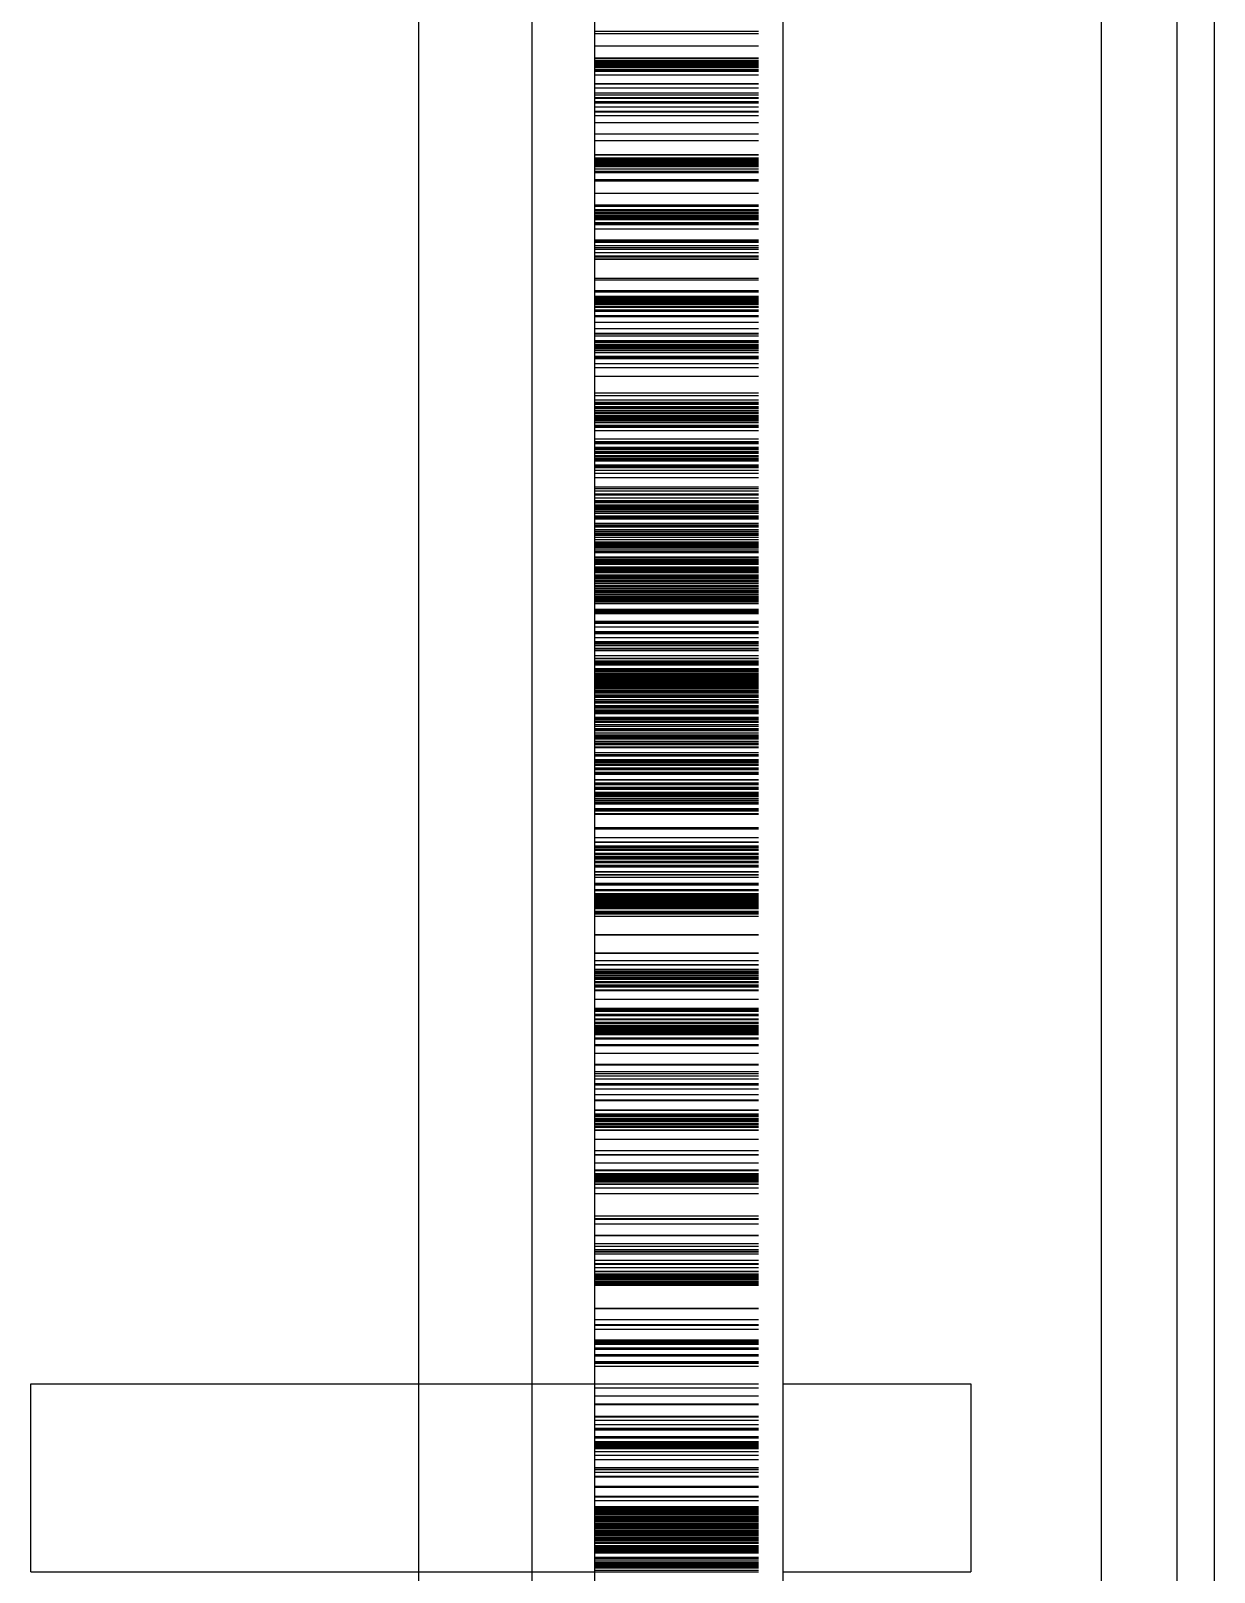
# Model space of a CAD drawing. Extents: x -49 to 4846, y -968 to 1090.
# Drawn here: x 4647.6 to 4710.6, y -797.9 to -715.9 of the extents above; entities that cross this region are included whole.
import ezdxf

# ---------------------------------------------------------------- set-up
doc = ezdxf.new("R2010")
doc.units = 0
doc.linetypes.add('DASHED', pattern=[11.05, 8.7, -2.35])
doc.linetypes.add('DOT', pattern=[2.2, 1.1, -1.1])
doc.layers.get('0').update_dxf_attribs({"linetype": 'CONTINUOUS'})
doc.layers.add('INVISIBLE', color=6, linetype='DOT')

msp = doc.modelspace()

# ---------------------------------------------------------------- linework, layer by layer
at = {"color": 1}
for p, q in [((4677.607727, -792.895823), (4677.607727, -617.895823)), ((4687.607727, -617.895823), (4687.607727, -967.895823)), ((4704.550059, -942.895823), (4704.550059, -642.895823)), ((4708.573243, -922.799634), (4708.573243, -642.895823)), ((4710.550059, -642.895823), (4710.550059, -922.799634)), ((4668.249041, -917.895823), (4668.249041, -667.895823)), ((4674.249041, -667.895823), (4674.249041, -901.148999)), ((4647.607727, -787.895823), (4668.249041, -787.895823)), ((4647.607727, -797.895823), (4647.607727, -787.895823)), ((4674.249041, -787.895823), (4677.607727, -787.895823)), ((4687.607727, -787.895823), (4697.607727, -787.895823)), ((4697.607727, -787.895823), (4697.607727, -797.22595)), ((4677.607727, -967.895823), (4677.607727, -792.895823)), ((4697.607727, -797.22595), (4697.607727, -797.895823)), ((4647.607727, -797.895823), (4668.249041, -797.895823)), ((4674.249041, -797.895823), (4677.607727, -797.895823)), ((4687.607727, -797.895823), (4697.607727, -797.895823))]:
    msp.add_line(p, q, dxfattribs=at)
at = {"layer": 'INVISIBLE', "linetype": 'DASHED'}
for p, q in [((4677.607727, -715.946836), (4687.607727, -715.946836)), ((4677.607727, -716.070138), (4687.607727, -716.070138)), ((4677.607727, -716.725634), (4687.607727, -716.725634)), ((4677.607727, -717.36122), (4687.607727, -717.36122)), ((4677.607727, -717.378806), (4687.607727, -717.378806)), ((4677.607727, -717.483445), (4687.607727, -717.483445)), ((4677.607727, -717.51783), (4687.607727, -717.51783)), ((4677.607727, -717.530308), (4687.607727, -717.530308)), ((4677.607727, -717.594375), (4687.607727, -717.594375)), ((4677.607727, -717.635494), (4687.607727, -717.635494)), ((4677.607727, -717.640361), (4687.607727, -717.640361)), ((4677.607727, -717.709308), (4687.607727, -717.709308)), ((4677.607727, -717.746087), (4687.607727, -717.746087)), ((4677.607727, -717.798794), (4687.607727, -717.798794)), ((4677.607727, -717.862665), (4687.607727, -717.862665)), ((4677.607727, -717.867559), (4687.607727, -717.867559)), ((4677.607727, -717.980313), (4687.607727, -717.980313)), ((4677.607727, -717.987632), (4687.607727, -717.987632)), ((4677.607727, -718.028687), (4687.607727, -718.028687)), ((4677.607727, -718.074101), (4687.607727, -718.074101)), ((4677.607727, -718.257375), (4687.607727, -718.257375)), ((4677.607727, -718.720882), (4687.607727, -718.720882)), ((4677.607727, -718.747626), (4687.607727, -718.747626)), ((4677.607727, -718.953008), (4687.607727, -718.953008)), ((4677.607727, -719.222327), (4687.607727, -719.222327)), ((4677.607727, -719.327022), (4687.607727, -719.327022)), ((4677.607727, -719.467415), (4687.607727, -719.467415)), ((4677.607727, -719.506793), (4687.607727, -719.506793)), ((4677.607727, -719.676676), (4687.607727, -719.676676)), ((4677.607727, -719.747141), (4687.607727, -719.747141)), ((4677.607727, -719.969096), (4687.607727, -719.969096)), ((4677.607727, -720.191938), (4687.607727, -720.191938)), ((4677.607727, -720.226661), (4687.607727, -720.226661)), ((4677.607727, -720.434244), (4687.607727, -720.434244)), ((4677.607727, -720.79169), (4687.607727, -720.79169)), ((4677.607727, -721.40582), (4687.607727, -721.40582)), ((4677.607727, -721.75328), (4687.607727, -721.75328)), ((4677.607727, -722.504615), (4687.607727, -722.504615)), ((4677.607727, -722.519042), (4687.607727, -722.519042)), ((4677.607727, -722.679902), (4687.607727, -722.679902)), ((4677.607727, -722.713918), (4687.607727, -722.713918)), ((4677.607727, -722.725324), (4687.607727, -722.725324)), ((4677.607727, -722.778636), (4687.607727, -722.778636)), ((4677.607727, -722.809377), (4687.607727, -722.809377)), ((4677.607727, -722.812872), (4687.607727, -722.812872)), ((4677.607727, -722.837561), (4687.607727, -722.837561)), ((4677.607727, -722.859615), (4687.607727, -722.859615)), ((4677.607727, -722.882719), (4687.607727, -722.882719)), ((4677.607727, -722.913959), (4687.607727, -722.913959)), ((4677.607727, -722.94926), (4687.607727, -722.94926)), ((4677.607727, -722.951862), (4687.607727, -722.951862)), ((4677.607727, -723.011608), (4687.607727, -723.011608)), ((4677.607727, -723.030428), (4687.607727, -723.030428)), ((4677.607727, -723.050402), (4687.607727, -723.050402)), ((4677.607727, -723.123133), (4687.607727, -723.123133)), ((4677.607727, -723.12975), (4687.607727, -723.12975)), ((4677.607727, -723.261138), (4687.607727, -723.261138)), ((4677.607727, -723.392401), (4687.607727, -723.392401)), ((4677.607727, -723.424664), (4687.607727, -723.424664)), ((4677.607727, -723.451965), (4687.607727, -723.451965)), ((4677.607727, -723.824375), (4687.607727, -723.824375)), ((4677.607727, -723.90944), (4687.607727, -723.90944)), ((4677.607727, -724.561244), (4687.607727, -724.561244)), ((4677.607727, -725.177717), (4687.607727, -725.177717)), ((4677.607727, -725.243147), (4687.607727, -725.243147)), ((4677.607727, -725.430586), (4687.607727, -725.430586)), ((4677.607727, -725.480173), (4687.607727, -725.480173)), ((4677.607727, -725.497906), (4687.607727, -725.497906)), ((4677.607727, -725.587481), (4687.607727, -725.587481)), ((4677.607727, -725.644001), (4687.607727, -725.644001)), ((4677.607727, -725.65065), (4687.607727, -725.65065)), ((4677.607727, -725.744041), (4687.607727, -725.744041)), ((4677.607727, -725.793399), (4687.607727, -725.793399)), ((4677.607727, -725.863562), (4687.607727, -725.863562)), ((4677.607727, -725.94787), (4687.607727, -725.94787)), ((4677.607727, -725.954301), (4687.607727, -725.954301)), ((4677.607727, -726.110943), (4687.607727, -726.110943)), ((4677.607727, -726.164052), (4687.607727, -726.164052)), ((4677.607727, -726.222564), (4687.607727, -726.222564)), ((4677.607727, -726.456492), (4687.607727, -726.456492)), ((4677.607727, -727.03525), (4687.607727, -727.03525)), ((4677.607727, -727.047042), (4687.607727, -727.047042)), ((4677.607727, -727.088281), (4687.607727, -727.088281)), ((4677.607727, -727.170306), (4687.607727, -727.170306)), ((4677.607727, -727.345652), (4687.607727, -727.345652)), ((4677.607727, -727.453535), (4687.607727, -727.453535)), ((4677.607727, -727.543161), (4687.607727, -727.543161)), ((4677.607727, -727.717557), (4687.607727, -727.717557)), ((4677.607727, -727.883574), (4687.607727, -727.883574)), ((4677.607727, -727.941947), (4687.607727, -727.941947)), ((4677.607727, -728.054339), (4687.607727, -728.054339)), ((4677.607727, -728.07237), (4687.607727, -728.07237)), ((4677.607727, -729.085309), (4687.607727, -729.085309)), ((4677.607727, -729.175225), (4687.607727, -729.175225)), ((4677.607727, -729.734772), (4687.607727, -729.734772)), ((4677.607727, -729.810807), (4687.607727, -729.810807)), ((4677.607727, -730.032461), (4687.607727, -730.032461)), ((4677.607727, -730.081722), (4687.607727, -730.081722)), ((4677.607727, -730.085817), (4687.607727, -730.085817)), ((4677.607727, -730.098505), (4687.607727, -730.098505)), ((4677.607727, -730.161287), (4687.607727, -730.161287)), ((4677.607727, -730.178556), (4687.607727, -730.178556)), ((4677.607727, -730.209898), (4687.607727, -730.209898)), ((4677.607727, -730.225884), (4687.607727, -730.225884)), ((4677.607727, -730.231318), (4687.607727, -730.231318)), ((4677.607727, -730.305081), (4687.607727, -730.305081)), ((4677.607727, -730.342295), (4687.607727, -730.342295)), ((4677.607727, -730.393446), (4687.607727, -730.393446)), ((4677.607727, -730.452453), (4687.607727, -730.452453)), ((4677.607727, -730.456854), (4687.607727, -730.456854)), ((4677.607727, -730.560073), (4687.607727, -730.560073)), ((4677.607727, -730.59349), (4687.607727, -730.59349)), ((4677.607727, -730.629473), (4687.607727, -730.629473)), ((4677.607727, -730.765505), (4687.607727, -730.765505)), ((4677.607727, -730.830347), (4687.607727, -730.830347)), ((4677.607727, -731.056007), (4687.607727, -731.056007)), ((4677.607727, -731.109665), (4687.607727, -731.109665)), ((4677.607727, -731.417834), (4687.607727, -731.417834)), ((4677.607727, -731.75774), (4687.607727, -731.75774)), ((4677.607727, -731.997745), (4687.607727, -731.997745)), ((4677.607727, -732.038423), (4687.607727, -732.038423)), ((4677.607727, -732.148388), (4687.607727, -732.148388)), ((4677.607727, -732.39285), (4687.607727, -732.39285)), ((4677.607727, -732.455472), (4687.607727, -732.455472)), ((4677.607727, -732.477684), (4687.607727, -732.477684)), ((4677.607727, -732.588853), (4687.607727, -732.588853)), ((4677.607727, -732.658303), (4687.607727, -732.658303)), ((4677.607727, -732.666444), (4687.607727, -732.666444)), ((4677.607727, -732.729773), (4687.607727, -732.729773)), ((4677.607727, -732.780264), (4687.607727, -732.780264)), ((4677.607727, -732.839977), (4687.607727, -732.839977)), ((4677.607727, -732.924529), (4687.607727, -732.924529)), ((4677.607727, -733.02559), (4687.607727, -733.02559)), ((4677.607727, -733.033277), (4687.607727, -733.033277)), ((4677.607727, -733.219643), (4687.607727, -733.219643)), ((4677.607727, -733.282484), (4687.607727, -733.282484)), ((4677.607727, -733.306545), (4687.607727, -733.306545)), ((4677.607727, -733.351536), (4687.607727, -733.351536)), ((4677.607727, -733.625893), (4687.607727, -733.625893)), ((4677.607727, -733.834927), (4687.607727, -733.834927)), ((4677.607727, -734.29461), (4687.607727, -734.29461)), ((4677.607727, -735.170147), (4687.607727, -735.170147)), ((4677.607727, -735.321844), (4687.607727, -735.321844)), ((4677.607727, -735.549222), (4687.607727, -735.549222)), ((4677.607727, -735.667267), (4687.607727, -735.667267)), ((4677.607727, -735.707812), (4687.607727, -735.707812)), ((4677.607727, -735.742771), (4687.607727, -735.742771)), ((4677.607727, -735.78833), (4687.607727, -735.78833)), ((4677.607727, -735.897921), (4687.607727, -735.897921)), ((4677.607727, -735.926258), (4687.607727, -735.926258)), ((4677.607727, -736.001193), (4687.607727, -736.001193)), ((4677.607727, -736.005515), (4687.607727, -736.005515)), ((4677.607727, -736.114786), (4687.607727, -736.114786)), ((4677.607727, -736.199019), (4687.607727, -736.199019)), ((4677.607727, -736.232641), (4687.607727, -736.232641)), ((4677.607727, -736.239375), (4687.607727, -736.239375)), ((4677.607727, -736.261371), (4687.607727, -736.261371)), ((4677.607727, -736.282798), (4687.607727, -736.282798)), ((4677.607727, -736.38609), (4687.607727, -736.38609)), ((4677.607727, -736.447937), (4687.607727, -736.447937)), ((4677.607727, -736.455073), (4687.607727, -736.455073)), ((4677.607727, -736.530381), (4687.607727, -736.530381)), ((4677.607727, -736.55263), (4687.607727, -736.55263)), ((4677.607727, -736.591767), (4687.607727, -736.591767)), ((4677.607727, -736.602328), (4687.607727, -736.602328)), ((4677.607727, -736.671155), (4687.607727, -736.671155)), ((4677.607727, -736.751289), (4687.607727, -736.751289)), ((4677.607727, -736.757298), (4687.607727, -736.757298)), ((4677.607727, -736.899477), (4687.607727, -736.899477)), ((4677.607727, -736.946032), (4687.607727, -736.946032)), ((4677.607727, -736.996451), (4687.607727, -736.996451)), ((4677.607727, -737.189839), (4687.607727, -737.189839)), ((4677.607727, -737.620141), (4687.607727, -737.620141)), ((4677.607727, -737.775152), (4687.607727, -737.775152)), ((4677.607727, -737.82022), (4687.607727, -737.82022)), ((4677.607727, -737.8692), (4687.607727, -737.8692)), ((4677.607727, -738.065952), (4687.607727, -738.065952)), ((4677.607727, -738.138872), (4687.607727, -738.138872)), ((4677.607727, -738.164593), (4687.607727, -738.164593)), ((4677.607727, -738.196718), (4687.607727, -738.196718)), ((4677.607727, -738.292498), (4687.607727, -738.292498)), ((4677.607727, -738.371841), (4687.607727, -738.371841)), ((4677.607727, -738.381118), (4687.607727, -738.381118)), ((4677.607727, -738.510359), (4687.607727, -738.510359)), ((4677.607727, -738.577851), (4687.607727, -738.577851)), ((4677.607727, -738.673097), (4687.607727, -738.673097)), ((4677.607727, -738.724358), (4687.607727, -738.724358)), ((4677.607727, -738.786494), (4687.607727, -738.786494)), ((4677.607727, -738.795102), (4687.607727, -738.795102)), ((4677.607727, -738.80211), (4687.607727, -738.80211)), ((4677.607727, -739.003046), (4687.607727, -739.003046)), ((4677.607727, -739.072873), (4687.607727, -739.072873)), ((4677.607727, -739.149448), (4687.607727, -739.149448)), ((4677.607727, -739.298932), (4687.607727, -739.298932)), ((4677.607727, -739.452244), (4687.607727, -739.452244)), ((4677.607727, -739.682785), (4687.607727, -739.682785)), ((4677.607727, -740.181691), (4687.607727, -740.181691)), ((4677.607727, -740.266033), (4687.607727, -740.266033)), ((4677.607727, -740.394235), (4687.607727, -740.394235)), ((4677.607727, -740.548962), (4687.607727, -740.548962)), ((4677.607727, -740.598121), (4687.607727, -740.598121)), ((4677.607727, -740.760424), (4687.607727, -740.760424)), ((4677.607727, -740.910067), (4687.607727, -740.910067)), ((4677.607727, -740.982786), (4687.607727, -740.982786)), ((4677.607727, -741.00792), (4687.607727, -741.00792)), ((4677.607727, -741.129938), (4687.607727, -741.129938)), ((4677.607727, -741.191426), (4687.607727, -741.191426)), ((4677.607727, -741.203601), (4687.607727, -741.203601)), ((4677.607727, -741.212127), (4687.607727, -741.212127)), ((4677.607727, -741.284568), (4687.607727, -741.284568)), ((4677.607727, -741.329215), (4687.607727, -741.329215)), ((4677.607727, -741.389225), (4687.607727, -741.389225)), ((4677.607727, -741.472719), (4687.607727, -741.472719)), ((4677.607727, -741.570479), (4687.607727, -741.570479)), ((4677.607727, -741.577833), (4687.607727, -741.577833)), ((4677.607727, -741.725685), (4687.607727, -741.725685)), ((4677.607727, -741.752759), (4687.607727, -741.752759)), ((4677.607727, -741.810417), (4687.607727, -741.810417)), ((4677.607727, -741.873067), (4687.607727, -741.873067)), ((4677.607727, -741.877522), (4687.607727, -741.877522)), ((4677.607727, -742.11536), (4687.607727, -742.11536)), ((4677.607727, -742.20195), (4687.607727, -742.20195)), ((4677.607727, -742.213551), (4687.607727, -742.213551)), ((4677.607727, -742.281982), (4687.607727, -742.281982)), ((4677.607727, -742.310088), (4687.607727, -742.310088)), ((4677.607727, -742.449137), (4687.607727, -742.449137)), ((4677.607727, -742.534908), (4687.607727, -742.534908)), ((4677.607727, -742.544915), (4687.607727, -742.544915)), ((4677.607727, -742.62555), (4687.607727, -742.62555)), ((4677.607727, -742.666655), (4687.607727, -742.666655)), ((4677.607727, -742.683928), (4687.607727, -742.683928)), ((4677.607727, -742.75625), (4687.607727, -742.75625)), ((4677.607727, -742.858027), (4687.607727, -742.858027)), ((4677.607727, -742.978804), (4687.607727, -742.978804)), ((4677.607727, -742.987956), (4687.607727, -742.987956)), ((4677.607727, -743.10687), (4687.607727, -743.10687)), ((4677.607727, -743.148417), (4687.607727, -743.148417)), ((4677.607727, -743.20839), (4687.607727, -743.20839)), ((4677.607727, -743.282152), (4687.607727, -743.282152)), ((4677.607727, -743.335601), (4687.607727, -743.335601)), ((4677.607727, -743.362902), (4687.607727, -743.362902)), ((4677.607727, -743.432784), (4687.607727, -743.432784)), ((4677.607727, -743.533247), (4687.607727, -743.533247)), ((4677.607727, -743.622213), (4687.607727, -743.622213)), ((4677.607727, -743.680903), (4687.607727, -743.680903)), ((4677.607727, -743.904178), (4687.607727, -743.904178)), ((4677.607727, -743.924295), (4687.607727, -743.924295)), ((4677.607727, -743.95971), (4687.607727, -743.95971)), ((4677.607727, -744.039617), (4687.607727, -744.039617)), ((4677.607727, -744.06736), (4687.607727, -744.06736)), ((4677.607727, -744.141122), (4687.607727, -744.141122)), ((4677.607727, -744.143367), (4687.607727, -744.143367)), ((4677.607727, -744.145823), (4687.607727, -744.145823)), ((4677.607727, -744.202772), (4687.607727, -744.202772)), ((4677.607727, -744.276204), (4687.607727, -744.276204)), ((4677.607727, -744.277203), (4687.607727, -744.277203)), ((4677.607727, -744.285031), (4687.607727, -744.285031)), ((4677.607727, -744.294575), (4687.607727, -744.294575)), ((4677.607727, -744.426077), (4687.607727, -744.426077)), ((4677.607727, -744.439201), (4687.607727, -744.439201)), ((4677.607727, -744.493777), (4687.607727, -744.493777)), ((4677.607727, -744.509231), (4687.607727, -744.509231)), ((4677.607727, -744.523933), (4687.607727, -744.523933)), ((4677.607727, -744.530369), (4687.607727, -744.530369)), ((4677.607727, -744.566304), (4687.607727, -744.566304)), ((4677.607727, -744.570637), (4687.607727, -744.570637)), ((4677.607727, -744.588289), (4687.607727, -744.588289)), ((4677.607727, -744.620083), (4687.607727, -744.620083)), ((4677.607727, -744.622629), (4687.607727, -744.622629)), ((4677.607727, -744.687), (4687.607727, -744.687)), ((4677.607727, -744.699401), (4687.607727, -744.699401)), ((4677.607727, -744.703728), (4687.607727, -744.703728)), ((4677.607727, -744.707778), (4687.607727, -744.707778)), ((4677.607727, -744.73299), (4687.607727, -744.73299)), ((4677.607727, -744.866365), (4687.607727, -744.866365)), ((4677.607727, -744.877107), (4687.607727, -744.877107)), ((4677.607727, -744.89279), (4687.607727, -744.89279)), ((4677.607727, -744.905874), (4687.607727, -744.905874)), ((4677.607727, -744.907806), (4687.607727, -744.907806)), ((4677.607727, -744.965556), (4687.607727, -744.965556)), ((4677.607727, -744.974047), (4687.607727, -744.974047)), ((4677.607727, -744.975857), (4687.607727, -744.975857)), ((4677.607727, -745.009129), (4687.607727, -745.009129)), ((4677.607727, -745.046192), (4687.607727, -745.046192)), ((4677.607727, -745.118566), (4687.607727, -745.118566)), ((4677.607727, -745.192556), (4687.607727, -745.192556)), ((4677.607727, -745.214665), (4687.607727, -745.214665)), ((4677.607727, -745.296417), (4687.607727, -745.296417)), ((4677.607727, -745.298268), (4687.607727, -745.298268)), ((4677.607727, -745.326798), (4687.607727, -745.326798)), ((4677.607727, -745.327407), (4687.607727, -745.327407)), ((4677.607727, -745.419296), (4687.607727, -745.419296)), ((4677.607727, -745.428591), (4687.607727, -745.428591)), ((4677.607727, -745.470294), (4687.607727, -745.470294)), ((4677.607727, -745.557555), (4687.607727, -745.557555)), ((4677.607727, -745.567699), (4687.607727, -745.567699)), ((4677.607727, -745.569519), (4687.607727, -745.569519)), ((4677.607727, -745.651881), (4687.607727, -745.651881)), ((4677.607727, -745.707867), (4687.607727, -745.707867)), ((4677.607727, -745.721572), (4687.607727, -745.721572)), ((4677.607727, -745.726354), (4687.607727, -745.726354)), ((4677.607727, -745.727395), (4687.607727, -745.727395)), ((4677.607727, -745.780297), (4687.607727, -745.780297)), ((4677.607727, -745.807751), (4687.607727, -745.807751)), ((4677.607727, -745.881697), (4687.607727, -745.881697)), ((4677.607727, -745.974993), (4687.607727, -745.974993)), ((4677.607727, -746.001305), (4687.607727, -746.001305)), ((4677.607727, -746.01034), (4687.607727, -746.01034)), ((4677.607727, -746.065766), (4687.607727, -746.065766)), ((4677.607727, -746.066847), (4687.607727, -746.066847)), ((4677.607727, -746.127059), (4687.607727, -746.127059)), ((4677.607727, -746.180329), (4687.607727, -746.180329)), ((4677.607727, -746.187567), (4687.607727, -746.187567)), ((4677.607727, -746.226728), (4687.607727, -746.226728)), ((4677.607727, -746.298656), (4687.607727, -746.298656)), ((4677.607727, -746.377142), (4687.607727, -746.377142)), ((4677.607727, -746.6838), (4687.607727, -746.6838)), ((4677.607727, -746.743588), (4687.607727, -746.743588)), ((4677.607727, -746.748903), (4687.607727, -746.748903)), ((4677.607727, -746.83126), (4687.607727, -746.83126)), ((4677.607727, -746.881066), (4687.607727, -746.881066)), ((4677.607727, -746.89719), (4687.607727, -746.89719)), ((4677.607727, -746.922954), (4687.607727, -746.922954)), ((4677.607727, -747.328752), (4687.607727, -747.328752)), ((4677.607727, -747.400565), (4687.607727, -747.400565)), ((4677.607727, -747.429327), (4687.607727, -747.429327)), ((4677.607727, -747.436756), (4687.607727, -747.436756)), ((4677.607727, -747.626817), (4687.607727, -747.626817)), ((4677.607727, -747.874762), (4687.607727, -747.874762)), ((4677.607727, -747.879587), (4687.607727, -747.879587)), ((4677.607727, -747.943732), (4687.607727, -747.943732)), ((4677.607727, -747.989425), (4687.607727, -747.989425)), ((4677.607727, -748.195875), (4687.607727, -748.195875)), ((4677.607727, -748.406306), (4687.607727, -748.406306)), ((4677.607727, -748.407932), (4687.607727, -748.407932)), ((4677.607727, -748.438525), (4687.607727, -748.438525)), ((4677.607727, -748.515154), (4687.607727, -748.515154)), ((4677.607727, -748.599012), (4687.607727, -748.599012)), ((4677.607727, -748.611126), (4687.607727, -748.611126)), ((4677.607727, -748.766665), (4687.607727, -748.766665)), ((4677.607727, -748.774241), (4687.607727, -748.774241)), ((4677.607727, -748.860419), (4687.607727, -748.860419)), ((4677.607727, -748.864882), (4687.607727, -748.864882)), ((4677.607727, -748.878772), (4687.607727, -748.878772)), ((4677.607727, -749.145684), (4687.607727, -749.145684)), ((4677.607727, -749.147429), (4687.607727, -749.147429)), ((4677.607727, -749.296161), (4687.607727, -749.296161)), ((4677.607727, -749.31453), (4687.607727, -749.31453)), ((4677.607727, -749.437403), (4687.607727, -749.437403)), ((4677.607727, -749.448882), (4687.607727, -749.448882)), ((4677.607727, -749.460372), (4687.607727, -749.460372)), ((4677.607727, -749.497199), (4687.607727, -749.497199)), ((4677.607727, -749.510634), (4687.607727, -749.510634)), ((4677.607727, -749.542541), (4687.607727, -749.542541)), ((4677.607727, -749.546767), (4687.607727, -749.546767)), ((4677.607727, -749.551013), (4687.607727, -749.551013)), ((4677.607727, -749.616148), (4687.607727, -749.616148)), ((4677.607727, -749.641451), (4687.607727, -749.641451)), ((4677.607727, -749.835388), (4687.607727, -749.835388)), ((4677.607727, -749.844602), (4687.607727, -749.844602)), ((4677.607727, -749.846223), (4687.607727, -749.846223)), ((4677.607727, -749.892135), (4687.607727, -749.892135)), ((4677.607727, -749.899779), (4687.607727, -749.899779)), ((4677.607727, -749.904976), (4687.607727, -749.904976)), ((4677.607727, -749.917797), (4687.607727, -749.917797)), ((4677.607727, -749.968341), (4687.607727, -749.968341)), ((4677.607727, -749.987271), (4687.607727, -749.987271)), ((4677.607727, -750.069703), (4687.607727, -750.069703)), ((4677.607727, -750.071538), (4687.607727, -750.071538)), ((4677.607727, -750.143312), (4687.607727, -750.143312)), ((4677.607727, -750.200729), (4687.607727, -750.200729)), ((4677.607727, -750.205406), (4687.607727, -750.205406)), ((4677.607727, -750.20948), (4687.607727, -750.20948)), ((4677.607727, -750.287379), (4687.607727, -750.287379)), ((4677.607727, -750.297658), (4687.607727, -750.297658)), ((4677.607727, -750.321415), (4687.607727, -750.321415)), ((4677.607727, -750.384141), (4687.607727, -750.384141)), ((4677.607727, -750.388409), (4687.607727, -750.388409)), ((4677.607727, -750.394121), (4687.607727, -750.394121)), ((4677.607727, -750.399254), (4687.607727, -750.399254)), ((4677.607727, -750.419921), (4687.607727, -750.419921)), ((4677.607727, -750.423953), (4687.607727, -750.423953)), ((4677.607727, -750.494392), (4687.607727, -750.494392)), ((4677.607727, -750.507742), (4687.607727, -750.507742)), ((4677.607727, -750.530293), (4687.607727, -750.530293)), ((4677.607727, -750.557793), (4687.607727, -750.557793)), ((4677.607727, -750.626977), (4687.607727, -750.626977)), ((4677.607727, -750.636876), (4687.607727, -750.636876)), ((4677.607727, -750.641878), (4687.607727, -750.641878)), ((4677.607727, -750.643739), (4687.607727, -750.643739)), ((4677.607727, -750.652446), (4687.607727, -750.652446)), ((4677.607727, -750.660106), (4687.607727, -750.660106)), ((4677.607727, -750.726078), (4687.607727, -750.726078)), ((4677.607727, -750.738739), (4687.607727, -750.738739)), ((4677.607727, -750.779992), (4687.607727, -750.779992)), ((4677.607727, -750.793445), (4687.607727, -750.793445)), ((4677.607727, -750.839094), (4687.607727, -750.839094)), ((4677.607727, -750.862038), (4687.607727, -750.862038)), ((4677.607727, -750.894578), (4687.607727, -750.894578)), ((4677.607727, -750.972849), (4687.607727, -750.972849)), ((4677.607727, -750.976778), (4687.607727, -750.976778)), ((4677.607727, -750.98988), (4687.607727, -750.98988)), ((4677.607727, -750.991727), (4687.607727, -750.991727)), ((4677.607727, -751.062031), (4687.607727, -751.062031)), ((4677.607727, -751.136555), (4687.607727, -751.136555)), ((4677.607727, -751.237465), (4687.607727, -751.237465)), ((4677.607727, -751.247822), (4687.607727, -751.247822)), ((4677.607727, -751.317653), (4687.607727, -751.317653)), ((4677.607727, -751.321548), (4687.607727, -751.321548)), ((4677.607727, -751.351995), (4687.607727, -751.351995)), ((4677.607727, -751.361269), (4687.607727, -751.361269)), ((4677.607727, -751.368911), (4687.607727, -751.368911)), ((4677.607727, -751.491405), (4687.607727, -751.491405)), ((4677.607727, -751.58716), (4687.607727, -751.58716)), ((4677.607727, -751.594782), (4687.607727, -751.594782)), ((4677.607727, -751.660721), (4687.607727, -751.660721)), ((4677.607727, -751.809974), (4687.607727, -751.809974)), ((4677.607727, -751.820184), (4687.607727, -751.820184)), ((4677.607727, -751.825922), (4687.607727, -751.825922)), ((4677.607727, -751.82845), (4687.607727, -751.82845)), ((4677.607727, -751.840666), (4687.607727, -751.840666)), ((4677.607727, -751.850718), (4687.607727, -751.850718)), ((4677.607727, -751.900168), (4687.607727, -751.900168)), ((4677.607727, -751.919737), (4687.607727, -751.919737)), ((4677.607727, -751.922851), (4687.607727, -751.922851)), ((4677.607727, -751.935495), (4687.607727, -751.935495)), ((4677.607727, -751.938733), (4687.607727, -751.938733)), ((4677.607727, -752.050124), (4687.607727, -752.050124)), ((4677.607727, -752.071383), (4687.607727, -752.071383)), ((4677.607727, -752.113549), (4687.607727, -752.113549)), ((4677.607727, -752.134641), (4687.607727, -752.134641)), ((4677.607727, -752.136837), (4687.607727, -752.136837)), ((4677.607727, -752.148055), (4687.607727, -752.148055)), ((4677.607727, -752.153678), (4687.607727, -752.153678)), ((4677.607727, -752.161248), (4687.607727, -752.161248)), ((4677.607727, -752.171399), (4687.607727, -752.171399)), ((4677.607727, -752.233703), (4687.607727, -752.233703)), ((4677.607727, -752.430163), (4687.607727, -752.430163)), ((4677.607727, -752.432051), (4687.607727, -752.432051)), ((4677.607727, -752.439957), (4687.607727, -752.439957)), ((4677.607727, -752.489702), (4687.607727, -752.489702)), ((4677.607727, -752.497212), (4687.607727, -752.497212)), ((4677.607727, -752.535195), (4687.607727, -752.535195)), ((4677.607727, -752.537953), (4687.607727, -752.537953)), ((4677.607727, -752.624705), (4687.607727, -752.624705)), ((4677.607727, -752.634428), (4687.607727, -752.634428)), ((4677.607727, -752.698619), (4687.607727, -752.698619)), ((4677.607727, -752.813926), (4687.607727, -752.813926)), ((4677.607727, -752.823012), (4687.607727, -752.823012)), ((4677.607727, -752.911036), (4687.607727, -752.911036)), ((4677.607727, -753.030861), (4687.607727, -753.030861)), ((4677.607727, -753.067019), (4687.607727, -753.067019)), ((4677.607727, -753.134194), (4687.607727, -753.134194)), ((4677.607727, -753.143741), (4687.607727, -753.143741)), ((4677.607727, -753.257431), (4687.607727, -753.257431)), ((4677.607727, -753.27076), (4687.607727, -753.27076)), ((4677.607727, -753.365654), (4687.607727, -753.365654)), ((4677.607727, -753.371194), (4687.607727, -753.371194)), ((4677.607727, -753.376227), (4687.607727, -753.376227)), ((4677.607727, -753.398448), (4687.607727, -753.398448)), ((4677.607727, -753.412435), (4687.607727, -753.412435)), ((4677.607727, -753.430311), (4687.607727, -753.430311)), ((4677.607727, -753.460744), (4687.607727, -753.460744)), ((4677.607727, -753.465866), (4687.607727, -753.465866)), ((4677.607727, -753.470212), (4687.607727, -753.470212)), ((4677.607727, -753.523944), (4687.607727, -753.523944)), ((4677.607727, -753.532006), (4687.607727, -753.532006)), ((4677.607727, -753.575716), (4687.607727, -753.575716)), ((4677.607727, -753.700797), (4687.607727, -753.700797)), ((4677.607727, -753.801874), (4687.607727, -753.801874)), ((4677.607727, -753.810497), (4687.607727, -753.810497)), ((4677.607727, -753.880884), (4687.607727, -753.880884)), ((4677.607727, -753.889777), (4687.607727, -753.889777)), ((4677.607727, -754.005447), (4687.607727, -754.005447)), ((4677.607727, -754.018687), (4687.607727, -754.018687)), ((4677.607727, -754.03056), (4687.607727, -754.03056)), ((4677.607727, -754.047701), (4687.607727, -754.047701)), ((4677.607727, -754.317579), (4687.607727, -754.317579)), ((4677.607727, -754.409858), (4687.607727, -754.409858)), ((4677.607727, -754.482043), (4687.607727, -754.482043)), ((4677.607727, -754.684266), (4687.607727, -754.684266)), ((4677.607727, -754.693195), (4687.607727, -754.693195)), ((4677.607727, -754.706321), (4687.607727, -754.706321)), ((4677.607727, -754.710796), (4687.607727, -754.710796)), ((4677.607727, -754.729843), (4687.607727, -754.729843)), ((4677.607727, -754.759833), (4687.607727, -754.759833)), ((4677.607727, -754.776226), (4687.607727, -754.776226)), ((4677.607727, -754.82404), (4687.607727, -754.82404)), ((4677.607727, -754.910003), (4687.607727, -754.910003)), ((4677.607727, -754.92308), (4687.607727, -754.92308)), ((4677.607727, -754.980303), (4687.607727, -754.980303)), ((4677.607727, -755.128218), (4687.607727, -755.128218)), ((4677.607727, -755.137913), (4687.607727, -755.137913)), ((4677.607727, -755.207902), (4687.607727, -755.207902)), ((4677.607727, -755.355109), (4687.607727, -755.355109)), ((4677.607727, -755.369196), (4687.607727, -755.369196)), ((4677.607727, -755.435181), (4687.607727, -755.435181)), ((4677.607727, -755.446105), (4687.607727, -755.446105)), ((4677.607727, -755.45098), (4687.607727, -755.45098)), ((4677.607727, -755.459053), (4687.607727, -755.459053)), ((4677.607727, -755.755466), (4687.607727, -755.755466)), ((4677.607727, -755.768309), (4687.607727, -755.768309)), ((4677.607727, -755.928872), (4687.607727, -755.928872)), ((4677.607727, -755.944291), (4687.607727, -755.944291)), ((4677.607727, -755.971321), (4687.607727, -755.971321)), ((4677.607727, -755.99021), (4687.607727, -755.99021)), ((4677.607727, -756.017741), (4687.607727, -756.017741)), ((4677.607727, -756.163256), (4687.607727, -756.163256)), ((4677.607727, -756.204854), (4687.607727, -756.204854)), ((4677.607727, -756.257265), (4687.607727, -756.257265)), ((4677.607727, -756.423463), (4687.607727, -756.423463)), ((4677.607727, -756.431834), (4687.607727, -756.431834)), ((4677.607727, -756.438548), (4687.607727, -756.438548)), ((4677.607727, -756.512927), (4687.607727, -756.512927)), ((4677.607727, -756.58953), (4687.607727, -756.58953)), ((4677.607727, -756.604519), (4687.607727, -756.604519)), ((4677.607727, -756.659656), (4687.607727, -756.659656)), ((4677.607727, -756.749822), (4687.607727, -756.749822)), ((4677.607727, -756.752647), (4687.607727, -756.752647)), ((4677.607727, -756.760523), (4687.607727, -756.760523)), ((4677.607727, -756.843521), (4687.607727, -756.843521)), ((4677.607727, -756.942706), (4687.607727, -756.942706)), ((4677.607727, -756.955948), (4687.607727, -756.955948)), ((4677.607727, -756.98017), (4687.607727, -756.98017)), ((4677.607727, -757.033313), (4687.607727, -757.033313)), ((4677.607727, -757.048062), (4687.607727, -757.048062)), ((4677.607727, -757.284075), (4687.607727, -757.284075)), ((4677.607727, -757.302742), (4687.607727, -757.302742)), ((4677.607727, -757.327338), (4687.607727, -757.327338)), ((4677.607727, -757.341964), (4687.607727, -757.341964)), ((4677.607727, -757.392605), (4687.607727, -757.392605)), ((4677.607727, -757.406358), (4687.607727, -757.406358)), ((4677.607727, -757.563741), (4687.607727, -757.563741)), ((4677.607727, -757.580581), (4687.607727, -757.580581)), ((4677.607727, -757.594742), (4687.607727, -757.594742)), ((4677.607727, -758.292422), (4687.607727, -758.292422)), ((4677.607727, -758.355116), (4687.607727, -758.355116)), ((4677.607727, -758.373546), (4687.607727, -758.373546)), ((4677.607727, -758.827974), (4687.607727, -758.827974)), ((4677.607727, -759.058143), (4687.607727, -759.058143)), ((4677.607727, -759.076385), (4687.607727, -759.076385)), ((4677.607727, -759.269622), (4687.607727, -759.269622)), ((4677.607727, -759.348354), (4687.607727, -759.348354)), ((4677.607727, -759.439707), (4687.607727, -759.439707)), ((4677.607727, -759.506396), (4687.607727, -759.506396)), ((4677.607727, -759.669533), (4687.607727, -759.669533)), ((4677.607727, -759.686565), (4687.607727, -759.686565)), ((4677.607727, -759.694759), (4687.607727, -759.694759)), ((4677.607727, -759.712796), (4687.607727, -759.712796)), ((4677.607727, -759.820594), (4687.607727, -759.820594)), ((4677.607727, -759.893009), (4687.607727, -759.893009)), ((4677.607727, -759.910968), (4687.607727, -759.910968)), ((4677.607727, -759.951471), (4687.607727, -759.951471)), ((4677.607727, -759.956974), (4687.607727, -759.956974)), ((4677.607727, -759.974328), (4687.607727, -759.974328)), ((4677.607727, -760.097088), (4687.607727, -760.097088)), ((4677.607727, -760.105844), (4687.607727, -760.105844)), ((4677.607727, -760.162779), (4687.607727, -760.162779)), ((4677.607727, -760.300803), (4687.607727, -760.300803)), ((4677.607727, -760.307104), (4687.607727, -760.307104)), ((4677.607727, -760.322316), (4687.607727, -760.322316)), ((4677.607727, -760.344369), (4687.607727, -760.344369)), ((4677.607727, -760.375265), (4687.607727, -760.375265)), ((4677.607727, -760.393025), (4687.607727, -760.393025)), ((4677.607727, -760.644442), (4687.607727, -760.644442)), ((4677.607727, -760.662057), (4687.607727, -760.662057)), ((4677.607727, -760.797984), (4687.607727, -760.797984)), ((4677.607727, -760.819206), (4687.607727, -760.819206)), ((4677.607727, -760.939), (4687.607727, -760.939)), ((4677.607727, -761.270107), (4687.607727, -761.270107)), ((4677.607727, -761.290656), (4687.607727, -761.290656)), ((4677.607727, -761.348231), (4687.607727, -761.348231)), ((4677.607727, -761.593263), (4687.607727, -761.593263)), ((4677.607727, -761.617088), (4687.607727, -761.617088)), ((4677.607727, -761.632712), (4687.607727, -761.632712)), ((4677.607727, -761.652823), (4687.607727, -761.652823)), ((4677.607727, -761.818352), (4687.607727, -761.818352)), ((4677.607727, -761.841881), (4687.607727, -761.841881)), ((4677.607727, -761.882108), (4687.607727, -761.882108)), ((4677.607727, -761.932792), (4687.607727, -761.932792)), ((4677.607727, -761.950636), (4687.607727, -761.950636)), ((4677.607727, -762.01078), (4687.607727, -762.01078)), ((4677.607727, -762.025268), (4687.607727, -762.025268)), ((4677.607727, -762.030498), (4687.607727, -762.030498)), ((4677.607727, -762.080767), (4687.607727, -762.080767)), ((4677.607727, -762.141114), (4687.607727, -762.141114)), ((4677.607727, -762.160714), (4687.607727, -762.160714)), ((4677.607727, -762.204387), (4687.607727, -762.204387)), ((4677.607727, -762.25799), (4687.607727, -762.25799)), ((4677.607727, -762.270998), (4687.607727, -762.270998)), ((4677.607727, -762.27732), (4687.607727, -762.27732)), ((4677.607727, -762.301266), (4687.607727, -762.301266)), ((4677.607727, -762.351664), (4687.607727, -762.351664)), ((4677.607727, -762.364311), (4687.607727, -762.364311)), ((4677.607727, -762.424444), (4687.607727, -762.424444)), ((4677.607727, -762.458954), (4687.607727, -762.458954)), ((4677.607727, -762.463008), (4687.607727, -762.463008)), ((4677.607727, -762.499796), (4687.607727, -762.499796)), ((4677.607727, -762.519101), (4687.607727, -762.519101)), ((4677.607727, -762.534997), (4687.607727, -762.534997)), ((4677.607727, -762.55328), (4687.607727, -762.55328)), ((4677.607727, -762.614601), (4687.607727, -762.614601)), ((4677.607727, -762.748445), (4687.607727, -762.748445)), ((4677.607727, -762.76759), (4687.607727, -762.76759)), ((4677.607727, -762.776428), (4687.607727, -762.776428)), ((4677.607727, -762.799927), (4687.607727, -762.799927)), ((4677.607727, -762.819063), (4687.607727, -762.819063)), ((4677.607727, -762.872892), (4687.607727, -762.872892)), ((4677.607727, -762.8917), (4687.607727, -762.8917)), ((4677.607727, -763.026244), (4687.607727, -763.026244)), ((4677.607727, -763.989914), (4687.607727, -763.989914)), ((4677.607727, -764.013018), (4687.607727, -764.013018)), ((4677.607727, -764.962395), (4687.607727, -764.962395)), ((4677.607727, -764.985121), (4687.607727, -764.985121)), ((4677.607727, -765.383889), (4687.607727, -765.383889)), ((4677.607727, -765.589709), (4687.607727, -765.589709)), ((4677.607727, -765.612155), (4687.607727, -765.612155)), ((4677.607727, -765.845314), (4687.607727, -765.845314)), ((4677.607727, -765.931749), (4687.607727, -765.931749)), ((4677.607727, -765.990028), (4687.607727, -765.990028)), ((4677.607727, -766.048926), (4687.607727, -766.048926)), ((4677.607727, -766.140269), (4687.607727, -766.140269)), ((4677.607727, -766.147369), (4687.607727, -766.147369)), ((4677.607727, -766.169528), (4687.607727, -766.169528)), ((4677.607727, -766.262695), (4687.607727, -766.262695)), ((4677.607727, -766.318396), (4687.607727, -766.318396)), ((4677.607727, -766.340453), (4687.607727, -766.340453)), ((4677.607727, -766.373231), (4687.607727, -766.373231)), ((4677.607727, -766.49942), (4687.607727, -766.49942)), ((4677.607727, -766.506854), (4687.607727, -766.506854)), ((4677.607727, -766.548247), (4687.607727, -766.548247)), ((4677.607727, -766.669295), (4687.607727, -766.669295)), ((4677.607727, -766.671056), (4687.607727, -766.671056)), ((4677.607727, -766.725729), (4687.607727, -766.725729)), ((4677.607727, -766.747525), (4687.607727, -766.747525)), ((4677.607727, -766.784462), (4687.607727, -766.784462)), ((4677.607727, -766.942958), (4687.607727, -766.942958)), ((4677.607727, -766.964576), (4687.607727, -766.964576)), ((4677.607727, -767.438897), (4687.607727, -767.438897)), ((4677.607727, -767.916947), (4687.607727, -767.916947)), ((4677.607727, -767.930333), (4687.607727, -767.930333)), ((4677.607727, -767.957172), (4687.607727, -767.957172)), ((4677.607727, -768.03769), (4687.607727, -768.03769)), ((4677.607727, -768.063692), (4687.607727, -768.063692)), ((4677.607727, -768.238964), (4687.607727, -768.238964)), ((4677.607727, -768.264089), (4687.607727, -768.264089)), ((4677.607727, -768.276111), (4687.607727, -768.276111)), ((4677.607727, -768.297777), (4687.607727, -768.297777)), ((4677.607727, -768.308945), (4687.607727, -768.308945)), ((4677.607727, -768.487228), (4687.607727, -768.487228)), ((4677.607727, -768.51163), (4687.607727, -768.51163)), ((4677.607727, -768.661847), (4687.607727, -768.661847)), ((4677.607727, -768.7029), (4687.607727, -768.7029)), ((4677.607727, -768.726824), (4687.607727, -768.726824)), ((4677.607727, -768.831683), (4687.607727, -768.831683)), ((4677.607727, -768.836113), (4687.607727, -768.836113)), ((4677.607727, -768.862399), (4687.607727, -768.862399)), ((4677.607727, -768.947921), (4687.607727, -768.947921)), ((4677.607727, -768.967893), (4687.607727, -768.967893)), ((4677.607727, -768.97141), (4687.607727, -768.97141)), ((4677.607727, -768.995373), (4687.607727, -768.995373)), ((4677.607727, -769.004303), (4687.607727, -769.004303)), ((4677.607727, -769.026316), (4687.607727, -769.026316)), ((4677.607727, -769.036826), (4687.607727, -769.036826)), ((4677.607727, -769.060181), (4687.607727, -769.060181)), ((4677.607727, -769.090482), (4687.607727, -769.090482)), ((4677.607727, -769.1278), (4687.607727, -769.1278)), ((4677.607727, -769.132292), (4687.607727, -769.132292)), ((4677.607727, -769.194734), (4687.607727, -769.194734)), ((4677.607727, -769.238658), (4687.607727, -769.238658)), ((4677.607727, -769.275905), (4687.607727, -769.275905)), ((4677.607727, -769.294731), (4687.607727, -769.294731)), ((4677.607727, -769.317749), (4687.607727, -769.317749)), ((4677.607727, -769.487137), (4687.607727, -769.487137)), ((4677.607727, -769.509964), (4687.607727, -769.509964)), ((4677.607727, -769.526516), (4687.607727, -769.526516)), ((4677.607727, -769.549151), (4687.607727, -769.549151)), ((4677.607727, -769.843802), (4687.607727, -769.843802)), ((4677.607727, -769.871364), (4687.607727, -769.871364)), ((4677.607727, -769.896854), (4687.607727, -769.896854)), ((4677.607727, -770.312205), (4687.607727, -770.312205)), ((4677.607727, -770.897897), (4687.607727, -770.897897)), ((4677.607727, -770.92498), (4687.607727, -770.92498)), ((4677.607727, -771.289018), (4687.607727, -771.289018)), ((4677.607727, -771.385932), (4687.607727, -771.385932)), ((4677.607727, -771.506175), (4687.607727, -771.506175)), ((4677.607727, -771.667746), (4687.607727, -771.667746)), ((4677.607727, -771.910862), (4687.607727, -771.910862)), ((4677.607727, -771.95908), (4687.607727, -771.95908)), ((4677.607727, -771.985611), (4687.607727, -771.985611)), ((4677.607727, -772.208941), (4687.607727, -772.208941)), ((4677.607727, -772.497213), (4687.607727, -772.497213)), ((4677.607727, -772.790499), (4687.607727, -772.790499)), ((4677.607727, -772.816528), (4687.607727, -772.816528)), ((4677.607727, -773.314683), (4687.607727, -773.314683)), ((4677.607727, -773.340352), (4687.607727, -773.340352)), ((4677.607727, -773.524512), (4687.607727, -773.524512)), ((4677.607727, -773.60225), (4687.607727, -773.60225)), ((4677.607727, -773.649573), (4687.607727, -773.649573)), ((4677.607727, -773.763318), (4687.607727, -773.763318)), ((4677.607727, -773.769015), (4687.607727, -773.769015)), ((4677.607727, -773.794328), (4687.607727, -773.794328)), ((4677.607727, -773.868792), (4687.607727, -773.868792)), ((4677.607727, -773.905345), (4687.607727, -773.905345)), ((4677.607727, -773.930535), (4687.607727, -773.930535)), ((4677.607727, -773.948653), (4687.607727, -773.948653)), ((4677.607727, -774.055402), (4687.607727, -774.055402)), ((4677.607727, -774.061189), (4687.607727, -774.061189)), ((4677.607727, -774.08523), (4687.607727, -774.08523)), ((4677.607727, -774.177711), (4687.607727, -774.177711)), ((4677.607727, -774.187457), (4687.607727, -774.187457)), ((4677.607727, -774.219952), (4687.607727, -774.219952)), ((4677.607727, -774.244831), (4687.607727, -774.244831)), ((4677.607727, -774.375739), (4687.607727, -774.375739)), ((4677.607727, -774.400414), (4687.607727, -774.400414)), ((4677.607727, -774.884072), (4687.607727, -774.884072)), ((4677.607727, -775.478826), (4687.607727, -775.478826)), ((4677.607727, -775.695429), (4687.607727, -775.695429)), ((4677.607727, -775.719971), (4687.607727, -775.719971)), ((4677.607727, -776.132395), (4687.607727, -776.132395)), ((4677.607727, -776.517783), (4687.607727, -776.517783)), ((4677.607727, -776.542564), (4687.607727, -776.542564)), ((4677.607727, -776.709397), (4687.607727, -776.709397)), ((4677.607727, -776.757567), (4687.607727, -776.757567)), ((4677.607727, -776.771122), (4687.607727, -776.771122)), ((4677.607727, -776.785496), (4687.607727, -776.785496)), ((4677.607727, -776.798311), (4687.607727, -776.798311)), ((4677.607727, -776.830434), (4687.607727, -776.830434)), ((4677.607727, -776.839484), (4687.607727, -776.839484)), ((4677.607727, -776.857127), (4687.607727, -776.857127)), ((4677.607727, -776.868298), (4687.607727, -776.868298)), ((4677.607727, -776.881871), (4687.607727, -776.881871)), ((4677.607727, -776.893066), (4687.607727, -776.893066)), ((4677.607727, -776.896732), (4687.607727, -776.896732)), ((4677.607727, -776.931701), (4687.607727, -776.931701)), ((4677.607727, -776.954543), (4687.607727, -776.954543)), ((4677.607727, -776.956284), (4687.607727, -776.956284)), ((4677.607727, -776.957934), (4687.607727, -776.957934)), ((4677.607727, -776.975291), (4687.607727, -776.975291)), ((4677.607727, -777.000308), (4687.607727, -777.000308)), ((4677.607727, -777.00138), (4687.607727, -777.00138)), ((4677.607727, -777.016984), (4687.607727, -777.016984)), ((4677.607727, -777.02338), (4687.607727, -777.02338)), ((4677.607727, -777.025845), (4687.607727, -777.025845)), ((4677.607727, -777.029955), (4687.607727, -777.029955)), ((4677.607727, -777.073655), (4687.607727, -777.073655)), ((4677.607727, -777.086805), (4687.607727, -777.086805)), ((4677.607727, -777.121106), (4687.607727, -777.121106)), ((4677.607727, -777.127615), (4687.607727, -777.127615)), ((4677.607727, -777.146872), (4687.607727, -777.146872)), ((4677.607727, -777.25066), (4687.607727, -777.25066)), ((4677.607727, -777.274413), (4687.607727, -777.274413)), ((4677.607727, -777.276131), (4687.607727, -777.276131)), ((4677.607727, -777.468054), (4687.607727, -777.468054)), ((4677.607727, -777.772227), (4687.607727, -777.772227)), ((4677.607727, -778.966756), (4687.607727, -778.966756)), ((4677.607727, -779.101824), (4687.607727, -779.101824)), ((4677.607727, -779.131919), (4687.607727, -779.131919)), ((4677.607727, -779.386204), (4687.607727, -779.386204)), ((4677.607727, -779.980781), (4687.607727, -779.980781)), ((4677.607727, -780.010263), (4687.607727, -780.010263)), ((4677.607727, -780.425311), (4687.607727, -780.425311)), ((4677.607727, -780.575392), (4687.607727, -780.575392)), ((4677.607727, -780.752247), (4687.607727, -780.752247)), ((4677.607727, -780.843282), (4687.607727, -780.843282)), ((4677.607727, -780.87208), (4687.607727, -780.87208)), ((4677.607727, -780.979959), (4687.607727, -780.979959)), ((4677.607727, -781.30936), (4687.607727, -781.30936)), ((4677.607727, -781.497302), (4687.607727, -781.497302)), ((4677.607727, -781.525496), (4687.607727, -781.525496)), ((4677.607727, -781.699604), (4687.607727, -781.699604)), ((4677.607727, -781.895446), (4687.607727, -781.895446)), ((4677.607727, -781.923217), (4687.607727, -781.923217)), ((4677.607727, -782.050329), (4687.607727, -782.050329)), ((4677.607727, -782.067562), (4687.607727, -782.067562)), ((4677.607727, -782.115973), (4687.607727, -782.115973)), ((4677.607727, -782.15027), (4687.607727, -782.15027)), ((4677.607727, -782.22255), (4687.607727, -782.22255)), ((4677.607727, -782.226594), (4687.607727, -782.226594)), ((4677.607727, -782.253954), (4687.607727, -782.253954)), ((4677.607727, -782.306461), (4687.607727, -782.306461)), ((4677.607727, -782.322268), (4687.607727, -782.322268)), ((4677.607727, -782.349491), (4687.607727, -782.349491)), ((4677.607727, -782.352157), (4687.607727, -782.352157)), ((4677.607727, -782.4348), (4687.607727, -782.4348)), ((4677.607727, -782.438687), (4687.607727, -782.438687)), ((4677.607727, -782.444327), (4687.607727, -782.444327)), ((4677.607727, -782.504198), (4687.607727, -782.504198)), ((4677.607727, -782.521504), (4687.607727, -782.521504)), ((4677.607727, -782.5304), (4687.607727, -782.5304)), ((4677.607727, -782.557275), (4687.607727, -782.557275)), ((4677.607727, -782.617936), (4687.607727, -782.617936)), ((4677.607727, -782.64459), (4687.607727, -782.64459)), ((4677.607727, -783.866487), (4687.607727, -783.866487)), ((4677.607727, -783.892832), (4687.607727, -783.892832)), ((4677.607727, -784.472007), (4687.607727, -784.472007)), ((4677.607727, -784.747061), (4687.607727, -784.747061)), ((4677.607727, -784.773528), (4687.607727, -784.773528)), ((4677.607727, -784.99358), (4687.607727, -784.99358)), ((4677.607727, -785.561998), (4687.607727, -785.561998)), ((4677.607727, -785.60956), (4687.607727, -785.60956)), ((4677.607727, -785.612661), (4687.607727, -785.612661)), ((4677.607727, -785.612992), (4687.607727, -785.612992)), ((4677.607727, -785.62313), (4687.607727, -785.62313)), ((4677.607727, -785.625881), (4687.607727, -785.625881)), ((4677.607727, -785.627515), (4687.607727, -785.627515)), ((4677.607727, -785.637242), (4687.607727, -785.637242)), ((4677.607727, -785.641309), (4687.607727, -785.641309)), ((4677.607727, -785.644081), (4687.607727, -785.644081)), ((4677.607727, -785.655738), (4687.607727, -785.655738)), ((4677.607727, -785.660104), (4687.607727, -785.660104)), ((4677.607727, -785.661018), (4687.607727, -785.661018)), ((4677.607727, -785.6643), (4687.607727, -785.6643)), ((4677.607727, -785.688398), (4687.607727, -785.688398)), ((4677.607727, -785.69451), (4687.607727, -785.69451)), ((4677.607727, -785.721593), (4687.607727, -785.721593)), ((4677.607727, -785.759742), (4687.607727, -785.759742)), ((4677.607727, -785.78853), (4687.607727, -785.78853)), ((4677.607727, -785.98149), (4687.607727, -785.98149)), ((4677.607727, -786.011002), (4687.607727, -786.011002)), ((4677.607727, -786.058755), (4687.607727, -786.058755)), ((4677.607727, -786.343016), (4687.607727, -786.343016)), ((4677.607727, -786.373384), (4687.607727, -786.373384)), ((4677.607727, -786.415104), (4687.607727, -786.415104)), ((4677.607727, -786.702325), (4687.607727, -786.702325)), ((4677.607727, -786.764992), (4687.607727, -786.764992)), ((4677.607727, -786.796153), (4687.607727, -786.796153)), ((4677.607727, -786.956287), (4687.607727, -786.956287)), ((4668.249041, -787.895823), (4674.249041, -787.895823)), ((4677.607727, -787.895823), (4687.607727, -787.895823)), ((4677.607727, -788.104519), (4687.607727, -788.104519)), ((4677.607727, -788.526021), (4687.607727, -788.526021)), ((4677.607727, -788.962711), (4687.607727, -788.962711)), ((4677.607727, -788.994023), (4687.607727, -788.994023)), ((4677.607727, -789.62236), (4687.607727, -789.62236)), ((4677.607727, -789.628114), (4687.607727, -789.628114)), ((4677.607727, -789.658708), (4687.607727, -789.658708)), ((4677.607727, -789.824876), (4687.607727, -789.824876)), ((4677.607727, -790.052907), (4687.607727, -790.052907)), ((4677.607727, -790.057481), (4687.607727, -790.057481)), ((4677.607727, -790.254238), (4687.607727, -790.254238)), ((4677.607727, -790.283905), (4687.607727, -790.283905)), ((4677.607727, -790.350225), (4687.607727, -790.350225)), ((4677.607727, -790.702275), (4687.607727, -790.702275)), ((4677.607727, -790.731402), (4687.607727, -790.731402)), ((4677.607727, -790.764306), (4687.607727, -790.764306)), ((4677.607727, -790.956979), (4687.607727, -790.956979)), ((4677.607727, -790.985638), (4687.607727, -790.985638)), ((4677.607727, -791.050146), (4687.607727, -791.050146)), ((4677.607727, -791.100827), (4687.607727, -791.100827)), ((4677.607727, -791.1206), (4687.607727, -791.1206)), ((4677.607727, -791.148255), (4687.607727, -791.148255)), ((4677.607727, -791.150196), (4687.607727, -791.150196)), ((4677.607727, -791.178682), (4687.607727, -791.178682)), ((4677.607727, -791.201307), (4687.607727, -791.201307)), ((4677.607727, -791.206936), (4687.607727, -791.206936)), ((4677.607727, -791.21647), (4687.607727, -791.21647)), ((4677.607727, -791.229373), (4687.607727, -791.229373)), ((4677.607727, -791.244813), (4687.607727, -791.244813)), ((4677.607727, -791.260204), (4687.607727, -791.260204)), ((4677.607727, -791.271395), (4687.607727, -791.271395)), ((4677.607727, -791.273213), (4687.607727, -791.273213)), ((4677.607727, -791.284849), (4687.607727, -791.284849)), ((4677.607727, -791.293867), (4687.607727, -791.293867)), ((4677.607727, -791.308958), (4687.607727, -791.308958)), ((4677.607727, -791.321563), (4687.607727, -791.321563)), ((4677.607727, -791.336795), (4687.607727, -791.336795)), ((4677.607727, -791.495485), (4687.607727, -791.495485)), ((4677.607727, -791.690665), (4687.607727, -791.690665)), ((4677.607727, -791.912875), (4687.607727, -791.912875)), ((4677.607727, -792.353121), (4687.607727, -792.353121)), ((4677.607727, -792.432171), (4687.607727, -792.432171)), ((4677.607727, -792.459166), (4687.607727, -792.459166)), ((4677.607727, -792.595771), (4687.607727, -792.595771)), ((4677.607727, -792.802221), (4687.607727, -792.802221)), ((4677.607727, -792.847914), (4687.607727, -792.847914)), ((4677.607727, -793.33248), (4687.607727, -793.33248)), ((4677.607727, -793.359475), (4687.607727, -793.359475)), ((4677.607727, -793.391081), (4687.607727, -793.391081)), ((4677.607727, -793.868692), (4687.607727, -793.868692)), ((4677.607727, -793.894457), (4687.607727, -793.894457)), ((4677.607727, -793.91058), (4687.607727, -793.91058)), ((4677.607727, -794.100981), (4687.607727, -794.100981)), ((4677.607727, -794.107844), (4687.607727, -794.107844)), ((4677.607727, -794.414504), (4687.607727, -794.414504)), ((4677.607727, -794.454852), (4687.607727, -794.454852)), ((4677.607727, -794.470083), (4687.607727, -794.470083)), ((4677.607727, -794.48232), (4687.607727, -794.48232)), ((4677.607727, -794.49299), (4687.607727, -794.49299)), ((4677.607727, -794.49778), (4687.607727, -794.49778)), ((4677.607727, -794.506797), (4687.607727, -794.506797)), ((4677.607727, -794.518433), (4687.607727, -794.518433)), ((4677.607727, -794.520251), (4687.607727, -794.520251)), ((4677.607727, -794.531442), (4687.607727, -794.531442)), ((4677.607727, -794.546833), (4687.607727, -794.546833)), ((4677.607727, -794.562274), (4687.607727, -794.562274)), ((4677.607727, -794.564919), (4687.607727, -794.564919)), ((4677.607727, -794.575176), (4687.607727, -794.575176)), ((4677.607727, -794.584711), (4687.607727, -794.584711)), ((4677.607727, -794.590339), (4687.607727, -794.590339)), ((4677.607727, -794.612965), (4687.607727, -794.612965)), ((4677.607727, -794.641177), (4687.607727, -794.641177)), ((4677.607727, -794.643391), (4687.607727, -794.643391)), ((4677.607727, -794.66459), (4687.607727, -794.66459)), ((4677.607727, -794.671046), (4687.607727, -794.671046)), ((4677.607727, -794.690819), (4687.607727, -794.690819)), ((4677.607727, -794.7415), (4687.607727, -794.7415)), ((4677.607727, -794.781306), (4687.607727, -794.781306)), ((4677.607727, -794.790339), (4687.607727, -794.790339)), ((4677.607727, -794.806008), (4687.607727, -794.806008)), ((4677.607727, -794.816653), (4687.607727, -794.816653)), ((4677.607727, -794.834667), (4687.607727, -794.834667)), ((4677.607727, -794.909949), (4687.607727, -794.909949)), ((4677.607727, -794.983896), (4687.607727, -794.983896)), ((4677.607727, -795.011353), (4687.607727, -795.011353)), ((4677.607727, -795.02733), (4687.607727, -795.02733)), ((4677.607727, -795.060244), (4687.607727, -795.060244)), ((4677.607727, -795.065292), (4687.607727, -795.065292)), ((4677.607727, -795.083779), (4687.607727, -795.083779)), ((4677.607727, -795.089371), (4687.607727, -795.089371)), ((4677.607727, -795.139765), (4687.607727, -795.139765)), ((4677.607727, -795.222127), (4687.607727, -795.222127)), ((4677.607727, -795.223948), (4687.607727, -795.223948)), ((4677.607727, -795.234092), (4687.607727, -795.234092)), ((4677.607727, -795.321352), (4687.607727, -795.321352)), ((4677.607727, -795.363056), (4687.607727, -795.363056)), ((4677.607727, -795.372353), (4687.607727, -795.372353)), ((4677.607727, -795.441422), (4687.607727, -795.441422)), ((4677.607727, -795.464239), (4687.607727, -795.464239)), ((4677.607727, -795.464846), (4687.607727, -795.464846)), ((4677.607727, -795.493378), (4687.607727, -795.493378)), ((4677.607727, -795.495229), (4687.607727, -795.495229)), ((4677.607727, -795.507602), (4687.607727, -795.507602)), ((4677.607727, -795.537408), (4687.607727, -795.537408)), ((4677.607727, -795.576982), (4687.607727, -795.576982)), ((4677.607727, -795.599085), (4687.607727, -795.599085)), ((4677.607727, -795.673081), (4687.607727, -795.673081)), ((4677.607727, -795.734166), (4687.607727, -795.734166)), ((4677.607727, -795.745455), (4687.607727, -795.745455)), ((4677.607727, -795.782518), (4687.607727, -795.782518)), ((4677.607727, -795.81579), (4687.607727, -795.81579)), ((4677.607727, -795.8176), (4687.607727, -795.8176)), ((4677.607727, -795.826091), (4687.607727, -795.826091)), ((4677.607727, -795.88384), (4687.607727, -795.88384)), ((4677.607727, -795.914539), (4687.607727, -795.914539)), ((4677.607727, -795.925281), (4687.607727, -795.925281)), ((4677.607727, -795.96677), (4687.607727, -795.96677)), ((4677.607727, -796.058656), (4687.607727, -796.058656)), ((4677.607727, -796.083869), (4687.607727, -796.083869)), ((4677.607727, -796.087918), (4687.607727, -796.087918)), ((4677.607727, -796.092244), (4687.607727, -796.092244)), ((4677.607727, -796.132938), (4687.607727, -796.132938)), ((4677.607727, -796.163532), (4687.607727, -796.163532)), ((4677.607727, -796.169284), (4687.607727, -796.169284)), ((4677.607727, -796.171564), (4687.607727, -796.171564)), ((4677.607727, -796.203358), (4687.607727, -796.203358)), ((4677.607727, -796.297874), (4687.607727, -796.297874)), ((4677.607727, -796.352445), (4687.607727, -796.352445)), ((4677.607727, -796.365569), (4687.607727, -796.365569)), ((4677.607727, -796.497071), (4687.607727, -796.497071)), ((4677.607727, -796.506615), (4687.607727, -796.506615)), ((4677.607727, -796.514443), (4687.607727, -796.514443)), ((4677.607727, -796.515442), (4687.607727, -796.515442)), ((4677.607727, -796.588874), (4687.607727, -796.588874)), ((4677.607727, -796.645823), (4687.607727, -796.645823)), ((4677.607727, -796.648279), (4687.607727, -796.648279)), ((4677.607727, -796.650524), (4687.607727, -796.650524)), ((4677.607727, -796.724286), (4687.607727, -796.724286)), ((4677.607727, -796.752029), (4687.607727, -796.752029)), ((4677.607727, -796.797623), (4687.607727, -796.797623)), ((4677.607727, -796.828935), (4687.607727, -796.828935)), ((4677.607727, -796.831936), (4687.607727, -796.831936)), ((4677.607727, -796.887468), (4687.607727, -796.887468)), ((4677.607727, -797.110746), (4687.607727, -797.110746)), ((4677.607727, -797.169434), (4687.607727, -797.169434)), ((4677.607727, -797.265625), (4687.607727, -797.265625)), ((4677.607727, -797.358863), (4687.607727, -797.358863)), ((4677.607727, -797.428744), (4687.607727, -797.428744)), ((4677.607727, -797.456045), (4687.607727, -797.456045)), ((4677.607727, -797.509495), (4687.607727, -797.509495)), ((4677.607727, -797.583257), (4687.607727, -797.583257)), ((4677.607727, -797.64323), (4687.607727, -797.64323)), ((4677.607727, -797.684777), (4687.607727, -797.684777)), ((4677.607727, -797.687127), (4687.607727, -797.687127)), ((4668.249041, -797.895823), (4674.249041, -797.895823)), ((4677.607727, -797.803691), (4687.607727, -797.803691)), ((4677.607727, -797.812844), (4687.607727, -797.812844)), ((4677.607727, -797.895823), (4687.607727, -797.895823))]:
    msp.add_line(p, q, dxfattribs=at)

doc.saveas('drawing.dxf')
